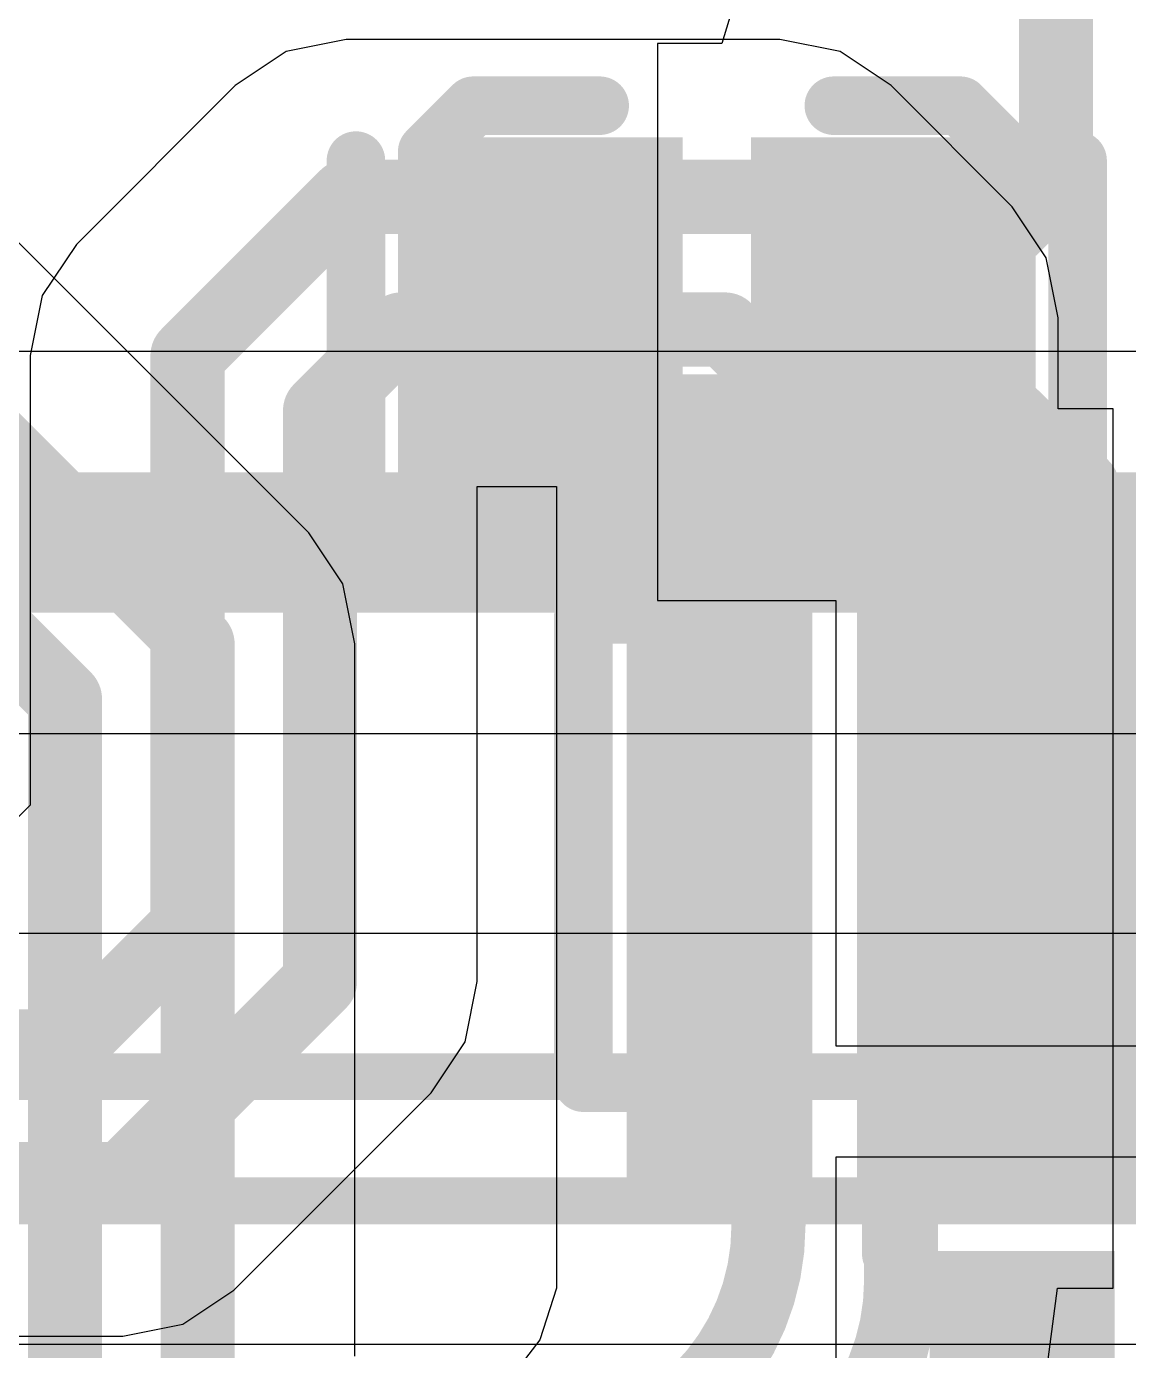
# Model space of a CAD drawing. Header units: inches. Extents: x 0 to 5271, y 0 to 5417.
# Drawn here: x 73.439 to 75.83, y 90.122 to 92.995 of the extents above; entities that cross this region are included whole.
import ezdxf

# ---------------------------------------------------------------- set-up
doc = ezdxf.new("R2010")
doc.units = ezdxf.units.IN
for name, color, linetype in [('Bottom Layer', 5, 'Continuous'), ('Bottom Overlay', 54, 'Continuous'), ('Bottom Paste', 16, 'Continuous'), ('Bottom Solder', 6, 'Continuous'), ('L5_GND2', 156, 'Continuous'), ('L6_SIG2', 130, 'Continuous'), ('Top Layer', 1, 'Continuous'), ('Top Overlay', 2, 'Continuous'), ('Top Paste', 8, 'Continuous'), ('Top Solder', 216, 'Continuous')]:
    doc.layers.add(name, color=color, linetype=linetype)

# ---------------------------------------------------------------- blocks, each defined once
blk = doc.blocks.new('DFN2510_10L__B_74')
at = {"layer": 'Bottom Layer'}
for points in [[(-0.3, 2.1), (0.3, 2.1), (0.3, 1.9), (-0.3, 1.9)], [(0.5, 2.1), (1.1, 2.1), (1.1, 1.9), (0.5, 1.9)], [(-0.3, 1.6), (0.3, 1.6), (0.3, 1.4), (-0.3, 1.4)], [(0.5, 1.6), (1.1, 1.6), (1.1, 1.4), (0.5, 1.4)], [(-0.3, 1.2), (1.1, 1.2), (1.1, 0.8), (-0.3, 0.8)], [(-0.3, 0.6), (0.3, 0.6), (0.3, 0.4), (-0.3, 0.4)], [(0.5, 0.6), (1.1, 0.6), (1.1, 0.4), (0.5, 0.4)], [(-0.3, 0.1), (0.3, 0.1), (0.3, -0.1), (-0.3, -0.1)], [(0.5, 0.1), (1.1, 0.1), (1.1, -0.1), (0.5, -0.1)]]:
    blk.add_hatch(color=5, dxfattribs=at).paths.add_polyline_path(points)
at = {"layer": 'Bottom Paste'}
for points in [[(-0.3, 2.1), (0.3, 2.1), (0.3, 1.9), (-0.3, 1.9)], [(0.5, 2.1), (1.1, 2.1), (1.1, 1.9), (0.5, 1.9)], [(-0.3, 1.6), (0.3, 1.6), (0.3, 1.4), (-0.3, 1.4)], [(0.5, 1.6), (1.1, 1.6), (1.1, 1.4), (0.5, 1.4)], [(-0.3, 1.2), (1.1, 1.2), (1.1, 0.8), (-0.3, 0.8)], [(-0.3, 0.6), (0.3, 0.6), (0.3, 0.4), (-0.3, 0.4)], [(0.5, 0.6), (1.1, 0.6), (1.1, 0.4), (0.5, 0.4)], [(-0.3, 0.1), (0.3, 0.1), (0.3, -0.1), (-0.3, -0.1)], [(0.5, 0.1), (1.1, 0.1), (1.1, -0.1), (0.5, -0.1)]]:
    blk.add_hatch(color=16, dxfattribs=at).paths.add_polyline_path(points)
at = {"layer": 'Bottom Solder'}
for points in [[(-0.4016, 2.2016), (0.4016, 2.2016), (0.4016, 1.7984), (-0.4016, 1.7984)], [(0.3984, 2.2016), (1.2016, 2.2016), (1.2016, 1.7984), (0.3984, 1.7984)], [(-0.4016, 1.7016), (0.4016, 1.7016), (0.4016, 1.2984), (-0.4016, 1.2984)], [(0.3984, 1.7016), (1.2016, 1.7016), (1.2016, 1.2984), (0.3984, 1.2984)], [(-0.4016, 1.3016), (1.2016, 1.3016), (1.2016, 0.6984), (-0.4016, 0.6984)], [(-0.4016, 0.7016), (0.4016, 0.7016), (0.4016, 0.2984), (-0.4016, 0.2984)], [(0.3984, 0.7016), (1.2016, 0.7016), (1.2016, 0.2984), (0.3984, 0.2984)], [(-0.4016, 0.2016), (0.4016, 0.2016), (0.4016, -0.2016), (-0.4016, -0.2016)], [(0.3984, 0.2016), (1.2016, 0.2016), (1.2016, -0.2016), (0.3984, -0.2016)]]:
    blk.add_hatch(color=6, dxfattribs=at).paths.add_polyline_path(points)
at = {"layer": 'Bottom Overlay'}
for points in [[(0.908, 2.2954, 0.127, 0.127, 0), (-0.108, 2.2954, 0.127, 0.127, 0)], [(-0.108, 2.1938, 0.127, 0.127, 0), (-0.108, 2.2954, 0.127, 0.127, 0)], [(0.908, 2.1938, 0.127, 0.127, 0), (0.908, 2.2954, 0.127, 0.127, 0)], [(-0.5652, -0.143, 0.127, 0.127, 0), (-0.5652, 0.111, 0.127, 0.127, 0)], [(-0.4382, -0.016, 0.127, 0.127, 0), (-0.5652, 0.111, 0.127, 0.127, 0)], [(-0.5652, -0.143, 0.127, 0.127, 0), (-0.4382, -0.016, 0.127, 0.127, 0)], [(-0.108, -0.2954, 0.127, 0.127, 0), (-0.108, -0.1938, 0.127, 0.127, 0)], [(0.908, -0.2954, 0.127, 0.127, 0), (0.908, -0.1938, 0.127, 0.127, 0)], [(0.908, -0.2954, 0.127, 0.127, 0), (-0.108, -0.2954, 0.127, 0.127, 0)]]:
    blk.add_lwpolyline(points, format="xyseb", dxfattribs=at)
for points in [[(-0.1398, 2.2954, 0.0635, 0.0635, 1), (-0.0763, 2.2954, 0.0635, 0.0635, 1)], [(-0.1398, 2.2954, 0.0635, 0.0635, 1), (-0.0763, 2.2954, 0.0635, 0.0635, 1)], [(0.8762, 2.2954, 0.0635, 0.0635, 1), (0.9397, 2.2954, 0.0635, 0.0635, 1)], [(0.8762, 2.2954, 0.0635, 0.0635, 1), (0.9397, 2.2954, 0.0635, 0.0635, 1)], [(-0.1398, 2.1938, 0.0635, 0.0635, 1), (-0.0763, 2.1938, 0.0635, 0.0635, 1)], [(0.8762, 2.1938, 0.0635, 0.0635, 1), (0.9397, 2.1938, 0.0635, 0.0635, 1)], [(-0.597, 0.111, 0.0635, 0.0635, 1), (-0.5335, 0.111, 0.0635, 0.0635, 1)], [(-0.597, 0.111, 0.0635, 0.0635, 1), (-0.5335, 0.111, 0.0635, 0.0635, 1)], [(-0.47, -0.016, 0.0635, 0.0635, 1), (-0.4065, -0.016, 0.0635, 0.0635, 1)], [(-0.47, -0.016, 0.0635, 0.0635, 1), (-0.4065, -0.016, 0.0635, 0.0635, 1)], [(-0.597, -0.143, 0.0635, 0.0635, 1), (-0.5335, -0.143, 0.0635, 0.0635, 1)], [(-0.597, -0.143, 0.0635, 0.0635, 1), (-0.5335, -0.143, 0.0635, 0.0635, 1)], [(-0.1398, -0.1938, 0.0635, 0.0635, 1), (-0.0763, -0.1938, 0.0635, 0.0635, 1)], [(0.8762, -0.1938, 0.0635, 0.0635, 1), (0.9397, -0.1938, 0.0635, 0.0635, 1)], [(-0.1398, -0.2954, 0.0635, 0.0635, 1), (-0.0763, -0.2954, 0.0635, 0.0635, 1)], [(-0.1398, -0.2954, 0.0635, 0.0635, 1), (-0.0763, -0.2954, 0.0635, 0.0635, 1)], [(0.8762, -0.2954, 0.0635, 0.0635, 1), (0.9397, -0.2954, 0.0635, 0.0635, 1)], [(0.8762, -0.2954, 0.0635, 0.0635, 1), (0.9397, -0.2954, 0.0635, 0.0635, 1)]]:
    blk.add_lwpolyline(points, format="xyseb", close=True, dxfattribs=at)
blk = doc.blocks.new('DFN1006_2L__B__D____________110')
at = {"layer": 'Top Layer'}
for points in [[(-0.525, 0.35), (-0.125, 0.35), (-0.125, -0.35), (-0.525, -0.35)], [(0.125, 0.35), (0.525, 0.35), (0.525, -0.35), (0.125, -0.35)]]:
    blk.add_hatch(color=1, dxfattribs=at).paths.add_polyline_path(points)
at = {"layer": 'Top Paste'}
for points in [[(-0.525, 0.35), (-0.125, 0.35), (-0.125, -0.35), (-0.525, -0.35)], [(0.125, 0.35), (0.525, 0.35), (0.525, -0.35), (0.125, -0.35)]]:
    blk.add_hatch(color=8, dxfattribs=at).paths.add_polyline_path(points)
at = {"layer": 'Top Solder'}
for points in [[(-0.5758, 0.4008), (-0.0742, 0.4008), (-0.0742, -0.4008), (-0.5758, -0.4008)], [(0.0742, 0.4008), (0.5758, 0.4008), (0.5758, -0.4008), (0.0742, -0.4008)]]:
    blk.add_hatch(color=216, dxfattribs=at).paths.add_polyline_path(points)
at = {"layer": 'Top Overlay'}
for points in [[(-0.6284, 0.3691, 0.127, 0.127, 0), (-0.5283, 0.4691, 0.127, 0.127, 0)], [(-0.5283, 0.4691, 0.127, 0.127, 0), (-0.4984, 0.4691, 0.127, 0.127, 0)], [(-0.4984, 0.4691, 0.127, 0.127, 0), (-0.254, 0.4691, 0.127, 0.127, 0)], [(0.254, 0.4691, 0.127, 0.127, 0), (0.4983, 0.4691, 0.127, 0.127, 0)], [(0.4983, 0.4691, 0.127, 0.127, 0), (0.5283, 0.4691, 0.127, 0.127, 0)], [(0.5283, 0.4691, 0.127, 0.127, 0), (0.6283, 0.3691, 0.127, 0.127, 0)], [(-0.6284, -0.3692, 0.127, 0.127, 0), (-0.6284, 0.3691, 0.127, 0.127, 0)], [(0.6283, -0.3692, 0.127, 0.127, 0), (0.6283, 0.3691, 0.127, 0.127, 0)], [(-0.7829, -0.41, 0.127, 0.127, 0), (-0.7829, 0.35, 0.127, 0.127, 0)], [(0.783, -0.41, 0.127, 0.127, 0), (0.783, 0.35, 0.127, 0.127, 0)], [(-0.6284, -0.3692, 0.127, 0.127, 0), (-0.5283, -0.4692, 0.127, 0.127, 0)], [(0.5283, -0.4692, 0.127, 0.127, 0), (0.6283, -0.3692, 0.127, 0.127, 0)], [(-0.5283, -0.4692, 0.127, 0.127, 0), (-0.254, -0.4692, 0.127, 0.127, 0)], [(0.254, -0.4692, 0.127, 0.127, 0), (0.5283, -0.4692, 0.127, 0.127, 0)]]:
    blk.add_lwpolyline(points, format="xyseb", dxfattribs=at)
for points in [[(-0.5601, 0.4691, 0.0635, 0.0635, 1), (-0.4966, 0.4691, 0.0635, 0.0635, 1)], [(-0.5601, 0.4691, 0.0635, 0.0635, 1), (-0.4966, 0.4691, 0.0635, 0.0635, 1)], [(-0.5301, 0.4691, 0.0635, 0.0635, 1), (-0.4666, 0.4691, 0.0635, 0.0635, 1)], [(-0.5301, 0.4691, 0.0635, 0.0635, 1), (-0.4666, 0.4691, 0.0635, 0.0635, 1)], [(-0.2858, 0.4691, 0.0635, 0.0635, 1), (-0.2223, 0.4691, 0.0635, 0.0635, 1)], [(0.2222, 0.4691, 0.0635, 0.0635, 1), (0.2857, 0.4691, 0.0635, 0.0635, 1)], [(0.4666, 0.4691, 0.0635, 0.0635, 1), (0.5301, 0.4691, 0.0635, 0.0635, 1)], [(0.4666, 0.4691, 0.0635, 0.0635, 1), (0.5301, 0.4691, 0.0635, 0.0635, 1)], [(0.4966, 0.4691, 0.0635, 0.0635, 1), (0.5601, 0.4691, 0.0635, 0.0635, 1)], [(0.4966, 0.4691, 0.0635, 0.0635, 1), (0.5601, 0.4691, 0.0635, 0.0635, 1)], [(-0.6601, 0.3691, 0.0635, 0.0635, 1), (-0.5966, 0.3691, 0.0635, 0.0635, 1)], [(-0.6601, 0.3691, 0.0635, 0.0635, 1), (-0.5966, 0.3691, 0.0635, 0.0635, 1)], [(0.5966, 0.3691, 0.0635, 0.0635, 1), (0.6601, 0.3691, 0.0635, 0.0635, 1)], [(0.5966, 0.3691, 0.0635, 0.0635, 1), (0.6601, 0.3691, 0.0635, 0.0635, 1)], [(-0.8147, 0.35, 0.0635, 0.0635, 1), (-0.7512, 0.35, 0.0635, 0.0635, 1)], [(0.7512, 0.35, 0.0635, 0.0635, 1), (0.8147, 0.35, 0.0635, 0.0635, 1)], [(-0.6601, -0.3692, 0.0635, 0.0635, 1), (-0.5966, -0.3692, 0.0635, 0.0635, 1)], [(-0.6601, -0.3692, 0.0635, 0.0635, 1), (-0.5966, -0.3692, 0.0635, 0.0635, 1)], [(0.5966, -0.3692, 0.0635, 0.0635, 1), (0.6601, -0.3692, 0.0635, 0.0635, 1)], [(0.5966, -0.3692, 0.0635, 0.0635, 1), (0.6601, -0.3692, 0.0635, 0.0635, 1)], [(-0.8147, -0.41, 0.0635, 0.0635, 1), (-0.7512, -0.41, 0.0635, 0.0635, 1)], [(0.7512, -0.41, 0.0635, 0.0635, 1), (0.8147, -0.41, 0.0635, 0.0635, 1)], [(-0.5601, -0.4692, 0.0635, 0.0635, 1), (-0.4966, -0.4692, 0.0635, 0.0635, 1)], [(-0.5601, -0.4692, 0.0635, 0.0635, 1), (-0.4966, -0.4692, 0.0635, 0.0635, 1)], [(-0.2858, -0.4692, 0.0635, 0.0635, 1), (-0.2223, -0.4692, 0.0635, 0.0635, 1)], [(0.2222, -0.4692, 0.0635, 0.0635, 1), (0.2857, -0.4692, 0.0635, 0.0635, 1)], [(0.4966, -0.4692, 0.0635, 0.0635, 1), (0.5601, -0.4692, 0.0635, 0.0635, 1)], [(0.4966, -0.4692, 0.0635, 0.0635, 1), (0.5601, -0.4692, 0.0635, 0.0635, 1)]]:
    blk.add_lwpolyline(points, format="xyseb", close=True, dxfattribs=at)
blk = doc.blocks.new('MCZ1210CH900L2_410')
at = {"layer": 'Top Layer'}
for points in [[(-0.875, 0.425), (-0.375, 0.425), (-0.375, 0.125), (-0.875, 0.125)], [(0.375, 0.425), (0.875, 0.425), (0.875, 0.125), (0.375, 0.125)], [(-0.875, -0.125), (-0.375, -0.125), (-0.375, -0.425), (-0.875, -0.425)], [(0.375, -0.125), (0.875, -0.125), (0.875, -0.425), (0.375, -0.425)]]:
    blk.add_hatch(color=1, dxfattribs=at).paths.add_polyline_path(points)
at = {"layer": 'Top Paste'}
for points in [[(-0.875, 0.425), (-0.375, 0.425), (-0.375, 0.125), (-0.875, 0.125)], [(0.375, 0.425), (0.875, 0.425), (0.875, 0.125), (0.375, 0.125)], [(-0.875, -0.125), (-0.375, -0.125), (-0.375, -0.425), (-0.875, -0.425)], [(0.375, -0.125), (0.875, -0.125), (0.875, -0.425), (0.375, -0.425)]]:
    blk.add_hatch(color=8, dxfattribs=at).paths.add_polyline_path(points)
at = {"layer": 'Top Solder'}
for points in [[(-0.9258, 0.4758), (-0.3242, 0.4758), (-0.3242, 0.0742), (-0.9258, 0.0742)], [(0.3242, 0.4758), (0.9258, 0.4758), (0.9258, 0.0742), (0.3242, 0.0742)], [(-0.9258, -0.0742), (-0.3242, -0.0742), (-0.3242, -0.4758), (-0.9258, -0.4758)], [(0.3242, -0.0742), (0.9258, -0.0742), (0.9258, -0.4758), (0.3242, -0.4758)]]:
    blk.add_hatch(color=216, dxfattribs=at).paths.add_polyline_path(points)
at = {"layer": 'Top Overlay'}
for points in [[(-0.3302, 0.5588, 0.127, 0.127, 0), (0.3048, 0.5588, 0.127, 0.127, 0)], [(-0.3302, -0.5588, 0.127, 0.127, 0), (0.3048, -0.5588, 0.127, 0.127, 0)]]:
    blk.add_lwpolyline(points, format="xyseb", dxfattribs=at)
for points in [[(-0.362, 0.5588, 0.0635, 0.0635, 1), (-0.2985, 0.5588, 0.0635, 0.0635, 1)], [(0.273, 0.5588, 0.0635, 0.0635, 1), (0.3365, 0.5588, 0.0635, 0.0635, 1)], [(-1.0019, 0.2794, 0.16, 0.16, 1), (-1.0809, 0.2794, 0.16, 0.16, 1)], [(-1.1209, 0.2794, 0.08, 0.08, 1), (-1.0409, 0.2794, 0.08, 0.08, 1)], [(-1.0419, 0.2794, 0.08, 0.08, 1), (-0.9619, 0.2794, 0.08, 0.08, 1)], [(-0.362, -0.5588, 0.0635, 0.0635, 1), (-0.2985, -0.5588, 0.0635, 0.0635, 1)], [(0.273, -0.5588, 0.0635, 0.0635, 1), (0.3365, -0.5588, 0.0635, 0.0635, 1)]]:
    blk.add_lwpolyline(points, format="xyseb", close=True, dxfattribs=at)

msp = doc.modelspace()

# ---------------------------------------------------------------- linework, layer by layer
at = {"layer": 'Bottom Layer'}
for p, q in [((74.1328, 92.9661), (74.0023, 92.9401)), ((75.0739, 92.9661), (74.1328, 92.9661)), ((74.1328, 92.9661), (74.1328, 92.9661)), ((75.2044, 92.9401), (75.0739, 92.9661)), ((75.0739, 92.9661), (75.0739, 92.9661)), ((74.0023, 92.9401), (73.8917, 92.8662)), ((75.315, 92.8662), (75.2044, 92.9401)), ((73.8917, 92.8662), (73.5472, 92.5217)), ((73.8917, 92.8662), (73.8917, 92.8662)), ((75.5778, 92.6034), (75.315, 92.8662)), ((75.6517, 92.4928), (75.5778, 92.6034)), ((75.5778, 92.6034), (75.5778, 92.6034)), ((73.5472, 92.5217), (73.4733, 92.4111)), ((75.6776, 92.3623), (75.6517, 92.4928)), ((73.4733, 92.4111), (73.4473, 92.2806)), ((75.6776, 92.1654), (75.6776, 92.3623)), ((75.6776, 92.3623), (75.6776, 92.3623)), ((73.4473, 92.2806), (73.4473, 92.2806)), ((73.4473, 92.2806), (73.4473, 91.3057)), ((75.7968, 92.1654), (75.6776, 92.1654)), ((75.7968, 91.0574), (75.7968, 92.1654)), ((74.417, 90.9226), (74.417, 91.9964)), ((74.417, 91.9964), (74.5888, 91.9964)), ((74.5888, 91.9964), (74.5888, 91.0574)), ((73.4473, 91.3057), (73.3849, 91.2432)), ((74.5888, 91.0574), (74.5888, 90.2574)), ((75.7968, 90.2574), (75.7968, 91.0574)), ((74.391, 90.7921), (74.417, 90.9226)), ((74.417, 90.9226), (74.417, 90.9226)), ((74.3171, 90.6815), (74.391, 90.7921)), ((73.8892, 90.2536), (74.3171, 90.6815)), ((74.3171, 90.6815), (74.3171, 90.6815)), ((73.7786, 90.1797), (73.8892, 90.2536)), ((74.5888, 90.2574), (74.5528, 90.1453)), ((74.5888, 90.2574), (74.5888, 90.2574)), ((75.6495, 90.0542), (75.6762, 90.2574)), ((75.6762, 90.2574), (75.7968, 90.2574)), ((73.6481, 90.1537), (73.7786, 90.1797)), ((73.0802, 90.1537), (73.6481, 90.1537)), ((73.6481, 90.1537), (73.6481, 90.1537)), ((74.5528, 90.1453), (74.5125, 90.0929))]:
    msp.add_line(p, q, dxfattribs=at)
for points in [[(73.7883, 92.2806, 0.1608, 0.1608, 0), (74.1328, 92.6251, 0.1608, 0.1608, 0)], [(74.1328, 92.6251, 0.1608, 0.1608, 0), (75.0739, 92.6251, 0.1608, 0.1608, 0)], [(75.0739, 92.6251, 0.1608, 0.1608, 0), (75.3367, 92.3623, 0.1608, 0.1608, 0)], [(75.3367, 91.7175, 0.1608, 0.1608, 0), (75.3367, 92.3623, 0.1608, 0.1608, 0)], [(74.076, 92.1614, 0.1608, 0.1608, 0), (74.252, 92.3373, 0.1608, 0.1608, 0)], [(74.252, 92.3373, 0.1608, 0.1608, 0), (74.9547, 92.3373, 0.1608, 0.1608, 0)], [(74.9547, 92.3373, 0.1608, 0.1608, 0), (75.0489, 92.2431, 0.1608, 0.1608, 0)], [(73.7883, 91.0418, 0.1608, 0.1608, 0), (73.7883, 92.2806, 0.1608, 0.1608, 0)], [(75.0489, 91.7175, 0.1608, 0.1608, 0), (75.0489, 92.2431, 0.1608, 0.1608, 0)], [(74.076, 90.9226, 0.1608, 0.1608, 0), (74.076, 92.1614, 0.1608, 0.1608, 0)], [(74.9428, 91.6114, 0.1608, 0.1608, 0), (75.0489, 91.7175, 0.1608, 0.1608, 0)], [(75.3367, 91.7175, 0.1608, 0.1608, 0), (75.4428, 91.6114, 0.1608, 0.1608, 0)], [(74.9428, 91.4114, 0.1608, 0.1608, 0), (74.9428, 91.6114, 0.1608, 0.1608, 0)], [(75.4428, 91.4114, 0.1608, 0.1608, 0), (75.4428, 91.6114, 0.1608, 0.1608, 0)], [(74.9428, 91.4114, 0.1608, 0.1608, 0), (75.0016, 91.3526, 0.1608, 0.1608, 0)], [(75.384, 91.3526, 0.1608, 0.1608, 0), (75.4428, 91.4114, 0.1608, 0.1608, 0)], [(75.0016, 91.3526, 0.1608, 0.1608, 0), (75.0489, 91.3526, 0.1608, 0.1608, 0)], [(75.0489, 91.0702, 0.1608, 0.1608, 0), (75.0489, 91.3526, 0.1608, 0.1608, 0)], [(75.3367, 91.3526, 0.1608, 0.1608, 0), (75.384, 91.3526, 0.1608, 0.1608, 0)], [(75.3367, 91.0702, 0.1608, 0.1608, 0), (75.3367, 91.3526, 0.1608, 0.1608, 0)], [(74.9547, 91.0233, 0.1608, 0.1608, 0), (75.0016, 91.0702, 0.1608, 0.1608, 0)], [(75.0016, 91.0702, 0.1608, 0.1608, 0), (75.0489, 91.0702, 0.1608, 0.1608, 0)], [(75.3367, 91.0702, 0.1608, 0.1608, 0), (75.384, 91.0702, 0.1608, 0.1608, 0)], [(75.384, 91.0702, 0.1608, 0.1608, 0), (75.4309, 91.0233, 0.1608, 0.1608, 0)], [(73.5289, 90.7825, 0.1608, 0.1608, 0), (73.7883, 91.0418, 0.1608, 0.1608, 0)], [(74.9547, 90.8114, 0.1608, 0.1608, 0), (74.9547, 91.0233, 0.1608, 0.1608, 0)], [(75.4309, 90.8114, 0.1608, 0.1608, 0), (75.4309, 91.0233, 0.1608, 0.1608, 0)], [(73.6481, 90.4947, 0.1608, 0.1608, 0), (74.076, 90.9226, 0.1608, 0.1608, 0)], [(74.9428, 90.6864, 0.1608, 0.1608, 0), (74.9428, 90.8114, 0.1608, 0.1608, 0)], [(74.9428, 90.8114, 0.1608, 0.1608, 0), (74.9547, 90.8114, 0.1608, 0.1608, 0)], [(75.4309, 90.8114, 0.1608, 0.1608, 0), (75.4428, 90.8114, 0.1608, 0.1608, 0)], [(75.4428, 90.6864, 0.1608, 0.1608, 0), (75.4428, 90.8114, 0.1608, 0.1608, 0)], [(73.1994, 90.7825, 0.1608, 0.1608, 0), (73.5289, 90.7825, 0.1608, 0.1608, 0)], [(74.9959, 90.5583, 0.1608, 0.1608, -0.198909), (74.9428, 90.6864, 0.1608, 0.1608, 0)], [(74.9959, 90.5583, 0.1608, 0.1608, -0.198901), (74.9428, 90.6864, 0.1608, 0.1608, 0)], [(75.4428, 90.6864, 0.1608, 0.1608, -0.198912), (75.3898, 90.5583, 0.1608, 0.1608, 0)], [(74.9959, 90.5583, 0.1608, 0.1608, -0.198912), (75.0489, 90.4302, 0.1608, 0.1608, 0)], [(75.3367, 90.4303, 0.1608, 0.1608, -0.198894), (75.3898, 90.5583, 0.1608, 0.1608, 0)], [(75.3367, 90.4303, 0.1608, 0.1608, -0.198869), (75.3898, 90.5583, 0.1608, 0.1608, 0)], [(73.0802, 90.4947, 0.1608, 0.1608, 0), (73.6481, 90.4947, 0.1608, 0.1608, 0)], [(75.0489, 90.3925, 0.1608, 0.1608, 0), (75.0489, 90.4303, 0.1608, 0.1608, 0)], [(75.3367, 90.2732, 0.1608, 0.1608, 0), (75.3367, 90.4303, 0.1608, 0.1608, 0)], [(75.0489, 90.3924, 0.1608, 0.1608, -0.198912), (74.9011, 90.0355, 0.1608, 0.1608, 0)], [(75.3367, 90.2732, 0.1608, 0.1608, -0.198904), (75.1889, 89.9163, 0.1608, 0.1608, 0)]]:
    msp.add_lwpolyline(points, format="xyseb", dxfattribs=at)
for points in [[(74.0926, 92.6251, 0.0804, 0.0804, 1), (74.173, 92.6251, 0.0804, 0.0804, 1)], [(74.0926, 92.6251, 0.0804, 0.0804, 1), (74.173, 92.6251, 0.0804, 0.0804, 1)], [(75.0337, 92.6251, 0.0804, 0.0804, 1), (75.1141, 92.6251, 0.0804, 0.0804, 1)], [(75.0337, 92.6251, 0.0804, 0.0804, 1), (75.1141, 92.6251, 0.0804, 0.0804, 1)], [(75.2965, 92.3623, 0.0804, 0.0804, 1), (75.3769, 92.3623, 0.0804, 0.0804, 1)], [(75.2965, 92.3623, 0.0804, 0.0804, 1), (75.3769, 92.3623, 0.0804, 0.0804, 1)], [(74.2118, 92.3373, 0.0804, 0.0804, 1), (74.2922, 92.3373, 0.0804, 0.0804, 1)], [(74.2118, 92.3373, 0.0804, 0.0804, 1), (74.2922, 92.3373, 0.0804, 0.0804, 1)], [(74.9145, 92.3373, 0.0804, 0.0804, 1), (74.9949, 92.3373, 0.0804, 0.0804, 1)], [(74.9145, 92.3373, 0.0804, 0.0804, 1), (74.9949, 92.3373, 0.0804, 0.0804, 1)], [(73.7481, 92.2806, 0.0804, 0.0804, 1), (73.8284, 92.2806, 0.0804, 0.0804, 1)], [(73.7481, 92.2806, 0.0804, 0.0804, 1), (73.8284, 92.2806, 0.0804, 0.0804, 1)], [(75.0087, 92.2431, 0.0804, 0.0804, 1), (75.0891, 92.2431, 0.0804, 0.0804, 1)], [(75.0087, 92.2431, 0.0804, 0.0804, 1), (75.0891, 92.2431, 0.0804, 0.0804, 1)], [(74.0358, 92.1614, 0.0804, 0.0804, 1), (74.1162, 92.1614, 0.0804, 0.0804, 1)], [(74.0358, 92.1614, 0.0804, 0.0804, 1), (74.1162, 92.1614, 0.0804, 0.0804, 1)], [(75.0087, 91.7175, 0.0804, 0.0804, 1), (75.0891, 91.7175, 0.0804, 0.0804, 1)], [(75.0087, 91.7175, 0.0804, 0.0804, 1), (75.0891, 91.7175, 0.0804, 0.0804, 1)], [(75.2965, 91.7175, 0.0804, 0.0804, 1), (75.3769, 91.7175, 0.0804, 0.0804, 1)], [(75.2965, 91.7175, 0.0804, 0.0804, 1), (75.3769, 91.7175, 0.0804, 0.0804, 1)], [(74.9026, 91.6114, 0.0804, 0.0804, 1), (74.983, 91.6114, 0.0804, 0.0804, 1)], [(74.9026, 91.6114, 0.0804, 0.0804, 1), (74.983, 91.6114, 0.0804, 0.0804, 1)], [(75.4026, 91.6114, 0.0804, 0.0804, 1), (75.483, 91.6114, 0.0804, 0.0804, 1)], [(75.4026, 91.6114, 0.0804, 0.0804, 1), (75.483, 91.6114, 0.0804, 0.0804, 1)], [(74.9026, 91.4114, 0.0804, 0.0804, 1), (74.983, 91.4114, 0.0804, 0.0804, 1)], [(74.9026, 91.4114, 0.0804, 0.0804, 1), (74.983, 91.4114, 0.0804, 0.0804, 1)], [(75.4026, 91.4114, 0.0804, 0.0804, 1), (75.483, 91.4114, 0.0804, 0.0804, 1)], [(75.4026, 91.4114, 0.0804, 0.0804, 1), (75.483, 91.4114, 0.0804, 0.0804, 1)], [(74.9614, 91.3526, 0.0804, 0.0804, 1), (75.0418, 91.3526, 0.0804, 0.0804, 1)], [(74.9614, 91.3526, 0.0804, 0.0804, 1), (75.0418, 91.3526, 0.0804, 0.0804, 1)], [(75.0087, 91.3526, 0.0804, 0.0804, 1), (75.0891, 91.3526, 0.0804, 0.0804, 1)], [(75.0087, 91.3526, 0.0804, 0.0804, 1), (75.0891, 91.3526, 0.0804, 0.0804, 1)], [(75.2965, 91.3526, 0.0804, 0.0804, 1), (75.3769, 91.3526, 0.0804, 0.0804, 1)], [(75.2965, 91.3526, 0.0804, 0.0804, 1), (75.3769, 91.3526, 0.0804, 0.0804, 1)], [(75.3438, 91.3526, 0.0804, 0.0804, 1), (75.4242, 91.3526, 0.0804, 0.0804, 1)], [(75.3438, 91.3526, 0.0804, 0.0804, 1), (75.4242, 91.3526, 0.0804, 0.0804, 1)], [(74.9614, 91.0702, 0.0804, 0.0804, 1), (75.0418, 91.0702, 0.0804, 0.0804, 1)], [(74.9614, 91.0702, 0.0804, 0.0804, 1), (75.0418, 91.0702, 0.0804, 0.0804, 1)], [(75.0087, 91.0702, 0.0804, 0.0804, 1), (75.0891, 91.0702, 0.0804, 0.0804, 1)], [(75.0087, 91.0702, 0.0804, 0.0804, 1), (75.0891, 91.0702, 0.0804, 0.0804, 1)], [(75.2965, 91.0702, 0.0804, 0.0804, 1), (75.3769, 91.0702, 0.0804, 0.0804, 1)], [(75.2965, 91.0702, 0.0804, 0.0804, 1), (75.3769, 91.0702, 0.0804, 0.0804, 1)], [(75.3438, 91.0702, 0.0804, 0.0804, 1), (75.4242, 91.0702, 0.0804, 0.0804, 1)], [(75.3438, 91.0702, 0.0804, 0.0804, 1), (75.4242, 91.0702, 0.0804, 0.0804, 1)], [(73.7481, 91.0418, 0.0804, 0.0804, 1), (73.8284, 91.0418, 0.0804, 0.0804, 1)], [(73.7481, 91.0418, 0.0804, 0.0804, 1), (73.8284, 91.0418, 0.0804, 0.0804, 1)], [(74.9145, 91.0233, 0.0804, 0.0804, 1), (74.9949, 91.0233, 0.0804, 0.0804, 1)], [(74.9145, 91.0233, 0.0804, 0.0804, 1), (74.9949, 91.0233, 0.0804, 0.0804, 1)], [(75.3907, 91.0233, 0.0804, 0.0804, 1), (75.4711, 91.0233, 0.0804, 0.0804, 1)], [(75.3907, 91.0233, 0.0804, 0.0804, 1), (75.4711, 91.0233, 0.0804, 0.0804, 1)], [(74.0358, 90.9226, 0.0804, 0.0804, 1), (74.1162, 90.9226, 0.0804, 0.0804, 1)], [(74.0358, 90.9226, 0.0804, 0.0804, 1), (74.1162, 90.9226, 0.0804, 0.0804, 1)], [(74.9026, 90.8114, 0.0804, 0.0804, 1), (74.983, 90.8114, 0.0804, 0.0804, 1)], [(74.9026, 90.8114, 0.0804, 0.0804, 1), (74.983, 90.8114, 0.0804, 0.0804, 1)], [(74.9145, 90.8114, 0.0804, 0.0804, 1), (74.9949, 90.8114, 0.0804, 0.0804, 1)], [(74.9145, 90.8114, 0.0804, 0.0804, 1), (74.9949, 90.8114, 0.0804, 0.0804, 1)], [(75.3907, 90.8114, 0.0804, 0.0804, 1), (75.4711, 90.8114, 0.0804, 0.0804, 1)], [(75.3907, 90.8114, 0.0804, 0.0804, 1), (75.4711, 90.8114, 0.0804, 0.0804, 1)], [(75.4026, 90.8114, 0.0804, 0.0804, 1), (75.483, 90.8114, 0.0804, 0.0804, 1)], [(75.4026, 90.8114, 0.0804, 0.0804, 1), (75.483, 90.8114, 0.0804, 0.0804, 1)], [(73.4887, 90.7825, 0.0804, 0.0804, 1), (73.5691, 90.7825, 0.0804, 0.0804, 1)], [(73.4887, 90.7825, 0.0804, 0.0804, 1), (73.5691, 90.7825, 0.0804, 0.0804, 1)], [(74.9026, 90.6864, 0.0804, 0.0804, 1), (74.983, 90.6864, 0.0804, 0.0804, 1)], [(74.9026, 90.6864, 0.0804, 0.0804, 1), (74.983, 90.6864, 0.0804, 0.0804, 1)], [(74.9026, 90.6864, 0.0804, 0.0804, 1), (74.983, 90.6864, 0.0804, 0.0804, 1)], [(75.4026, 90.6864, 0.0804, 0.0804, 1), (75.483, 90.6864, 0.0804, 0.0804, 1)], [(75.4026, 90.6864, 0.0804, 0.0804, 1), (75.483, 90.6864, 0.0804, 0.0804, 1)], [(74.9557, 90.5583, 0.0804, 0.0804, 1), (75.0361, 90.5583, 0.0804, 0.0804, 1)], [(74.9557, 90.5583, 0.0804, 0.0804, 1), (75.0361, 90.5583, 0.0804, 0.0804, 1)], [(74.9557, 90.5583, 0.0804, 0.0804, 1), (75.0361, 90.5583, 0.0804, 0.0804, 1)], [(75.3496, 90.5583, 0.0804, 0.0804, 1), (75.43, 90.5583, 0.0804, 0.0804, 1)], [(75.3496, 90.5583, 0.0804, 0.0804, 1), (75.43, 90.5583, 0.0804, 0.0804, 1)], [(75.3496, 90.5583, 0.0804, 0.0804, 1), (75.43, 90.5583, 0.0804, 0.0804, 1)], [(73.6079, 90.4947, 0.0804, 0.0804, 1), (73.6883, 90.4947, 0.0804, 0.0804, 1)], [(73.6079, 90.4947, 0.0804, 0.0804, 1), (73.6883, 90.4947, 0.0804, 0.0804, 1)], [(75.0087, 90.4303, 0.0804, 0.0804, 1), (75.0891, 90.4303, 0.0804, 0.0804, 1)], [(75.0087, 90.4302, 0.0804, 0.0804, 1), (75.0891, 90.4302, 0.0804, 0.0804, 1)], [(75.2965, 90.4303, 0.0804, 0.0804, 1), (75.3769, 90.4303, 0.0804, 0.0804, 1)], [(75.2965, 90.4303, 0.0804, 0.0804, 1), (75.3769, 90.4303, 0.0804, 0.0804, 1)], [(75.2965, 90.4303, 0.0804, 0.0804, 1), (75.3769, 90.4303, 0.0804, 0.0804, 1)], [(75.0087, 90.3925, 0.0804, 0.0804, 1), (75.0891, 90.3925, 0.0804, 0.0804, 1)], [(75.0087, 90.3924, 0.0804, 0.0804, 1), (75.0891, 90.3924, 0.0804, 0.0804, 1)], [(75.2965, 90.2732, 0.0804, 0.0804, 1), (75.3769, 90.2732, 0.0804, 0.0804, 1)], [(75.2965, 90.2732, 0.0804, 0.0804, 1), (75.3769, 90.2732, 0.0804, 0.0804, 1)]]:
    msp.add_lwpolyline(points, format="xyseb", close=True, dxfattribs=at)
at = {"layer": 'L5_GND2'}
for p, q in [((85.1784, 91.0272), (69.8515, 91.0272)), ((68.206, 90.1364), (84.9381, 90.1364))]:
    msp.add_line(p, q, dxfattribs=at)
for points in [[(68.3176, 90.7164, 0.1016, 0.1016, 0), (85.1784, 90.7164, 0.1016, 0.1016, 0)], [(68.206, 90.4472, 0.1016, 0.1016, 0), (85.0668, 90.4472, 0.1016, 0.1016, 0)]]:
    msp.add_lwpolyline(points, format="xyseb", dxfattribs=at)
at = {"layer": 'L6_SIG2'}
for p, q in [((80.4188, 92.2896), (71.2308, 92.2896)), ((71.4025, 91.4608), (80.2472, 91.4608))]:
    msp.add_line(p, q, dxfattribs=at)
msp.add_lwpolyline([(71.2308, 91.8752, 0.3048, 0.3048, 0), (80.4188, 91.8752, 0.3048, 0.3048, 0)], format="xyseb", dxfattribs=at)
at = {"layer": 'Top Layer'}
for p, q in [((74.9866, 93.0846), (74.9481, 92.9576)), ((74.9481, 92.9576), (74.8079, 92.9576)), ((74.8079, 92.9576), (74.8079, 91.7496)), ((74.0514, 91.8962), (73.042, 92.9055)), ((74.0514, 91.8961), (74.0514, 91.8962)), ((74.1253, 91.7855), (74.0514, 91.8961)), ((74.1513, 91.6551), (74.1253, 91.7855)), ((74.8079, 91.7496), (75.1952, 91.7496)), ((75.1952, 91.7496), (75.1952, 90.7836)), ((74.1513, 90.1105), (74.1513, 91.6551)), ((75.1952, 90.7836), (76.5532, 90.7836)), ((76.5532, 90.5416), (75.1952, 90.5416)), ((75.1952, 90.5416), (75.1952, 89.7235))]:
    msp.add_line(p, q, dxfattribs=at)
for points in [[(75.6726, 92.6536, 0.1608, 0.1608, 0), (75.6726, 93.2627, 0.1608, 0.1608, 0)], [(72.8009, 92.6644, 0.1608, 0.1608, 0), (73.8103, 91.6551, 0.1608, 0.1608, 0)], [(75.5784, 92.5595, 0.1608, 0.1608, 0), (75.6726, 92.6536, 0.1608, 0.1608, 0)], [(75.2619, 92.4398, 0.1608, 0.1608, 0), (75.3815, 92.5595, 0.1608, 0.1608, 0)], [(75.3815, 92.5595, 0.1608, 0.1608, 0), (75.5784, 92.5595, 0.1608, 0.1608, 0)], [(75.2619, 92.3536, 0.1608, 0.1608, 0), (75.2619, 92.4398, 0.1608, 0.1608, 0)], [(72.6817, 92.3767, 0.1608, 0.1608, 0), (73.5225, 91.5359, 0.1608, 0.1608, 0)], [(75.2619, 92.2673, 0.1608, 0.1608, 0), (75.2619, 92.3536, 0.1608, 0.1608, 0)], [(75.2619, 92.2673, 0.1608, 0.1608, 0), (75.3815, 92.1477, 0.1608, 0.1608, 0)], [(75.3815, 92.1477, 0.1608, 0.1608, 0), (75.5784, 92.1477, 0.1608, 0.1608, 0)], [(75.5784, 92.1477, 0.1608, 0.1608, 0), (75.7303, 91.9958, 0.1608, 0.1608, 0)], [(75.7303, 91.5187, 0.1608, 0.1608, 0), (75.7303, 91.9958, 0.1608, 0.1608, 0)], [(73.8103, 89.9693, 0.1608, 0.1608, 0), (73.8103, 91.6551, 0.1608, 0.1608, 0)], [(73.5225, 89.8501, 0.1608, 0.1608, 0), (73.5225, 91.5359, 0.1608, 0.1608, 0)], [(75.5992, 91.3876, 0.1608, 0.1608, 0), (75.7303, 91.5187, 0.1608, 0.1608, 0)], [(75.5992, 91.2876, 0.1608, 0.1608, 0), (75.5992, 91.3876, 0.1608, 0.1608, 0)]]:
    msp.add_lwpolyline(points, format="xyseb", dxfattribs=at)
for points in [[(75.6324, 92.6536, 0.0804, 0.0804, 1), (75.7128, 92.6536, 0.0804, 0.0804, 1)], [(75.6324, 92.6536, 0.0804, 0.0804, 1), (75.7128, 92.6536, 0.0804, 0.0804, 1)], [(75.3413, 92.5595, 0.0804, 0.0804, 1), (75.4217, 92.5595, 0.0804, 0.0804, 1)], [(75.3413, 92.5595, 0.0804, 0.0804, 1), (75.4217, 92.5595, 0.0804, 0.0804, 1)], [(75.5382, 92.5595, 0.0804, 0.0804, 1), (75.6186, 92.5595, 0.0804, 0.0804, 1)], [(75.5382, 92.5595, 0.0804, 0.0804, 1), (75.6186, 92.5595, 0.0804, 0.0804, 1)], [(75.2217, 92.4398, 0.0804, 0.0804, 1), (75.302, 92.4398, 0.0804, 0.0804, 1)], [(75.2217, 92.4398, 0.0804, 0.0804, 1), (75.302, 92.4398, 0.0804, 0.0804, 1)], [(75.2217, 92.3536, 0.0804, 0.0804, 1), (75.302, 92.3536, 0.0804, 0.0804, 1)], [(75.2217, 92.3536, 0.0804, 0.0804, 1), (75.302, 92.3536, 0.0804, 0.0804, 1)], [(75.2217, 92.2673, 0.0804, 0.0804, 1), (75.302, 92.2673, 0.0804, 0.0804, 1)], [(75.2217, 92.2673, 0.0804, 0.0804, 1), (75.302, 92.2673, 0.0804, 0.0804, 1)], [(75.3413, 92.1477, 0.0804, 0.0804, 1), (75.4217, 92.1477, 0.0804, 0.0804, 1)], [(75.3413, 92.1477, 0.0804, 0.0804, 1), (75.4217, 92.1477, 0.0804, 0.0804, 1)], [(75.5382, 92.1477, 0.0804, 0.0804, 1), (75.6186, 92.1477, 0.0804, 0.0804, 1)], [(75.5382, 92.1477, 0.0804, 0.0804, 1), (75.6186, 92.1477, 0.0804, 0.0804, 1)], [(75.6901, 91.9958, 0.0804, 0.0804, 1), (75.7705, 91.9958, 0.0804, 0.0804, 1)], [(75.6901, 91.9958, 0.0804, 0.0804, 1), (75.7705, 91.9958, 0.0804, 0.0804, 1)], [(73.7701, 91.6551, 0.0804, 0.0804, 1), (73.8505, 91.6551, 0.0804, 0.0804, 1)], [(73.7701, 91.6551, 0.0804, 0.0804, 1), (73.8505, 91.6551, 0.0804, 0.0804, 1)], [(73.4823, 91.5359, 0.0804, 0.0804, 1), (73.5627, 91.5359, 0.0804, 0.0804, 1)], [(73.4823, 91.5359, 0.0804, 0.0804, 1), (73.5627, 91.5359, 0.0804, 0.0804, 1)], [(75.6901, 91.5187, 0.0804, 0.0804, 1), (75.7705, 91.5187, 0.0804, 0.0804, 1)], [(75.6901, 91.5187, 0.0804, 0.0804, 1), (75.7705, 91.5187, 0.0804, 0.0804, 1)], [(75.559, 91.3876, 0.0804, 0.0804, 1), (75.6394, 91.3876, 0.0804, 0.0804, 1)], [(75.559, 91.3876, 0.0804, 0.0804, 1), (75.6394, 91.3876, 0.0804, 0.0804, 1)], [(75.559, 91.2876, 0.0804, 0.0804, 1), (75.6394, 91.2876, 0.0804, 0.0804, 1)]]:
    msp.add_lwpolyline(points, format="xyseb", close=True, dxfattribs=at)

# ---------------------------------------------------------------- block references
msp.add_blockref('DFN1006_2L__B__D____________110', (74.9368, 92.3536))
for name, p, rotation in [('DFN2510_10L__B_74', (74.9428, 91.6114), 270), ('MCZ1210CH900L2_410', (75.8742, 90.6626), 90)]:
    msp.add_blockref(name, p, dxfattribs=dict(rotation=rotation))

doc.saveas('drawing.dxf')
